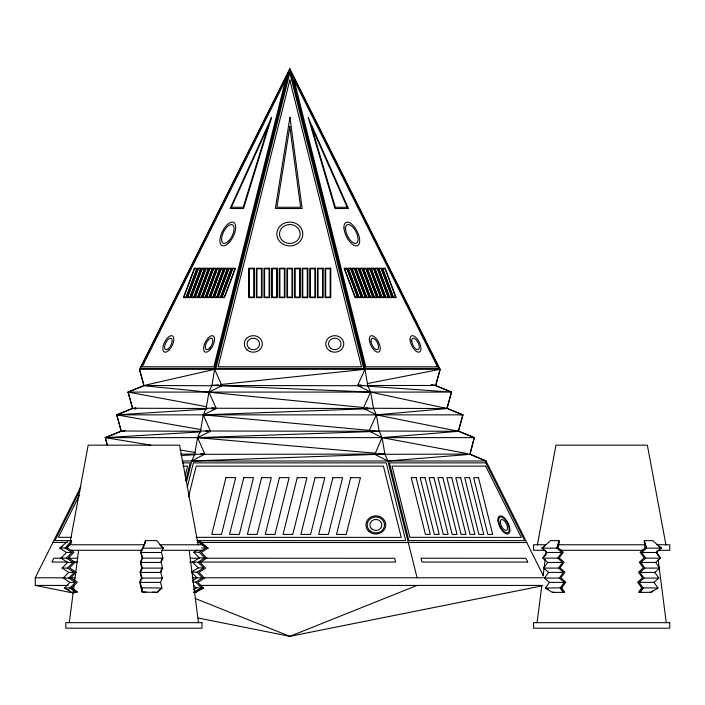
<?xml version="1.0" encoding="UTF-8"?>
<svg xmlns="http://www.w3.org/2000/svg" width="705" height="705" viewBox="0 0 705 705"><rect width="100%" height="100%" fill="white"/><g stroke="black" fill="none" stroke-linecap="round" stroke-linejoin="round"><path stroke-width="1.06" d="M145.362 542.277L145.415 540.612L156.783 540.612L163.225 548.155L161.436 552.482L162.917 558.131L161.128 562.449L162.608 568.098L160.819 572.416L162.3 578.065L160.511 582.392L161.991 588.04L157.356 592.376L142.207 592.121L139.669 582.154L141.458 577.836L139.978 572.187L141.767 567.86L140.286 562.22L142.075 557.893L140.595 552.244L144.869 543.22M641.656 587.803L638.853 592.121L640.334 592.376L643.154 588.04L639.109 582.392L653.967 582.392L658.012 588.04L641.656 587.803L637.611 582.154L642.493 577.836L638.457 572.187L643.339 567.86L639.294 562.22L644.176 557.893L640.131 552.244L645.013 547.926L644.379 540.612L652.698 540.612L661.369 548.155L656.399 552.482M69.302 622.735L73.214 592.191M73.496 590.006L74.06 585.643M74.756 580.189L78.537 550.728M537.06 622.735L541.819 585.643M543.079 575.826L545.176 559.462M545.74 555.099L546.155 551.821M548.208 589.398L545.388 588.04L552.367 592.376L563.066 592.376L561.744 587.803L564.546 592.121L563.066 592.376L560.237 588.04L564.282 582.392L549.433 582.392L545.388 588.04L561.744 587.803L565.78 582.154L560.898 577.836L564.943 572.187L560.061 567.86L564.106 562.22L559.224 557.893L563.26 552.244L558.378 547.926L559.012 540.612L550.693 540.612L542.022 548.155L546.904 552.482L561.762 552.482L557.717 558.131L542.868 558.131L546.904 552.482M186.446 482.149L191.734 460.991L194.65 454.364L197.576 437.629L200.493 431.002L203.269 414.857L206.186 408.239L208.953 392.086L211.879 385.468L214.646 369.323L289.817 68.658L440.14 369.323L435.716 385.758L451.526 392.086L447.102 408.53L376.364 414.857L363.331 408.239L370.671 392.086L367.825 385.758L364.978 369.323L289.817 68.658L139.484 369.323L143.908 385.758L363.709 407.552M70.403 540.638L88.187 445.163L179.599 445.163L198.184 544.93M537.36 544.93L555.954 445.163L647.357 445.163L665.952 544.93M185.177 475.708L187.574 466.128L183.168 466.128M185.679 480.986L190.209 462.877L182.533 462.877M187.248 487.358L193.373 462.877L386.261 462.877L405.701 540.656L197.012 540.585M188.491 496.946L196.193 466.128L383.432 466.128L401.251 537.404L195.964 537.325M220.63 384.542L364.978 369.323L357.638 385.468L370.671 392.086L373.518 408.53L376.364 414.857L379.211 431.301L382.057 437.629L374.857 454.364L387.9 460.991L470.024 454.364L474.298 437.629L458.338 431.002L455.077 431.019M378.841 431.037L458.488 431.301L474.298 437.629L469.874 454.073L485.974 460.991L543.396 575.835M367.428 385.503L435.575 385.468L440.14 369.323L139.484 369.323L144.058 385.468L128.099 392.086L132.522 408.53L135.792 408.821M442.555 408.248L446.961 408.239L451.526 392.086L435.575 385.468L431.293 384.489M458.338 431.002L462.912 414.857L446.961 408.239M561.762 552.482L556.879 548.155L559.012 540.612M142.384 547.926L142.93 548.155L145.415 540.612M544.665 546.393L542.022 548.155L556.879 548.155L559.153 542.277M142.745 592.376L140.216 582.392L142.005 578.065L140.524 572.416L142.313 568.098L140.833 562.449L142.621 558.131L141.141 552.482L144.957 543.255M160.934 561.347L162.009 558.757M160.273 572.187L162.053 567.86M467.732 453.667L382.057 437.629L369.023 431.002L376.364 414.857L455.289 430.658M74.078 593.196L35.25 585.423L35.25 577.792L80.89 486.512M79.991 490.416L54.911 540.576L71.302 540.585M79.33 495.386L58.356 537.316L71.461 537.333M546.824 552.482L542.779 558.131L547.75 562.449L562.599 562.449L558.563 568.098L543.705 568.098L548.587 572.416L563.445 572.416L559.4 578.065L544.551 578.065L548.587 572.416M543.617 568.098L547.75 562.449M62.454 546.393L59.819 548.155L67.31 547.926L71.637 542.277L71.443 540.612L68.394 540.612L59.819 548.155L66.49 552.482L71.928 552.482L66.411 558.131L60.974 558.131L66.49 552.482M71.928 552.482L65.257 548.155L71.443 540.612M194.589 589.327L195.884 587.803L203.375 588.04L197.849 582.392L204.52 578.065L198.995 572.416L205.666 568.098L200.149 562.449L206.821 558.131L201.295 552.482L207.966 548.155L199.392 540.612L199.198 542.277L205.913 547.926L207.966 548.155L199.198 542.277L197.171 542.277M62.119 568.098L67.636 562.449L73.073 562.449L67.557 568.098L62.119 568.098L68.79 572.416L74.228 572.416L68.702 578.065L63.265 578.065L68.79 572.416M67.31 547.926L73.981 552.244L68.456 557.893L75.127 562.22L69.601 567.86L76.272 572.187L70.756 577.836L77.427 582.154L71.901 587.803L75.787 592.376L69.848 588.04L75.373 582.392L69.936 582.392L64.419 588.04L71.866 592.376L77.806 592.121L71.901 587.803L64.419 588.04L69.152 590.076M643.154 588.04L638.853 592.121L640.986 592.121M65.257 548.155L71.637 542.277M641.638 552.482L656.487 552.482L660.532 558.131L645.674 558.131L641.638 552.482L646.52 548.155L661.369 548.155L658.726 546.393M640.792 562.449L655.65 562.449L659.686 568.098L644.837 568.098L640.792 562.449L645.674 558.131M639.955 572.416L654.804 572.416L658.849 578.065L643.991 578.065L639.955 572.416L644.837 568.098M655.65 562.449L660.532 558.131L656.981 553.284M639.109 582.392L643.991 578.065M654.804 572.416L659.686 568.098M653.967 582.392L658.849 578.065M653.376 590.411L651.032 592.376L640.334 592.376M193.355 589.653L195.884 587.803L193.813 585.688M193.813 552.244L199.251 552.244L204.767 557.893L199.33 557.893L193.813 552.244L197.144 550.085M199.251 552.244L205.913 547.926L201.568 547.926M192.659 562.22L198.096 562.22L203.622 567.86L198.184 567.86L192.659 562.22L199.33 557.893M198.096 562.22L204.767 557.893M191.513 572.187L196.951 572.187L202.467 577.836L197.039 577.836L191.513 572.187L198.184 567.86M196.951 572.187L203.622 567.86M192.862 580.532L197.039 577.836M192.535 582.154L195.805 582.154L202.467 577.836M658.012 588.04L651.032 592.376L649.543 592.121M193.893 592.121L203.375 588.04L195.919 592.376L193.893 592.121L201.322 587.803L195.805 582.154M146.191 384.974L214.646 369.323L221.916 385.758L208.953 392.086L216.224 408.53L203.269 414.857L210.531 431.301L197.576 437.629L204.838 454.073L191.734 460.991L376.858 454.373M123.322 431.478L121.137 431.301L116.713 414.857L132.672 408.239L128.099 392.086L143.908 385.758M107.204 444.952L105.327 437.629L121.286 431.002L116.713 414.857L132.522 408.53L135.757 407.834M107.266 444.82L105.327 437.629L121.137 431.301L125.402 430.447M417.096 585.423L289.817 636.342L198.131 618.003M542.224 585.855L289.817 636.342L195.118 598.457M361.788 385.758L357.638 385.468L360.854 384.833M367.279 383.582L440.14 369.323M552.367 592.376L553.848 592.121M542.022 548.155L543.529 547.926M556.879 548.155L558.378 547.926M71.866 592.376L73.893 592.121M221.916 385.758L211.879 385.468L218.435 384.771M206.556 406.723L128.099 392.086L130.293 391.936M201.595 453.535L204.838 454.073L194.65 454.364M200.828 429.601L116.713 414.857L206.389 409.156M211.852 408.812L216.224 408.53L211.923 407.728M181.15 455.562L195.373 454.672M150.764 445.137L105.327 437.629L200.669 431.892M206.151 431.566L210.531 431.301L206.221 430.543M417.096 577.792L387.9 460.991L384.904 454.073L374.857 454.364M365.886 407.772L373.518 408.53L203.269 414.857L379.211 431.301L197.576 437.629L376.135 453.297M431.169 385.485L435.575 385.468M132.522 408.53L135.783 408.521M121.137 431.301L124.415 431.293M180.709 454.135L194.968 454.099M200.458 454.082L204.838 454.073M384.516 454.32L466.587 454.082M204.124 454.328L375.042 454.082M377.228 454.082L384.904 454.073L382.057 437.629L458.488 431.301L462.912 414.857L447.102 408.53M128.099 392.086L451.526 392.086L367.261 386.137M116.713 414.857L462.912 414.857L460.726 414.716M105.327 437.629L474.298 437.629M181.925 460.991L485.974 460.991L470.024 454.364M200.978 542.471L408.283 542.55M69.495 544.762L144.551 544.762M159.392 544.762L201.991 544.762M545.864 544.762L533.562 544.762L533.562 550.297L545.679 550.297M558.792 544.762L644.493 544.762M656.425 544.762L669.75 544.762L669.75 550.297L658.303 550.297M142.93 548.155L163.225 548.155L160.784 545.952M205.79 548.155L207.966 548.155M71.205 550.297L141.714 550.297M161.489 550.297L201.991 550.297M560.695 550.297L642.643 550.297M141.141 552.482L161.436 552.482M142.621 558.131L162.917 558.131M190.517 558.219L199.295 558.219M205.878 558.219L394.615 558.289L395.549 562.044L199.497 562.044M67.345 562.044L51.923 562.044L53.844 558.21L62.569 558.219M73.954 562.044L77.259 562.044M189.583 562.044L193.99 562.044M140.833 562.449L161.128 562.449M142.313 568.098L162.608 568.098M140.524 572.416L160.819 572.416M35.25 577.792L64.878 577.792M70.359 577.792L74.748 577.792M192.157 577.792L196.545 577.792M203.128 577.792L543.282 577.792M142.005 578.065L162.3 578.065M140.216 582.392L160.511 582.392M35.25 585.423L68.165 585.423M199.841 585.423L542.18 585.423M141.15 587.803L161.991 588.04L161.445 587.803L157.356 592.376L152.641 592.121M146.376 592.121L142.207 592.121L141.696 588.04M562.405 592.121L564.546 592.121M193.963 592.376L195.919 592.376M211.879 385.468L367.825 385.758M206.186 408.239L363.613 408.512M365.807 408.521L373.518 408.53M200.493 431.002L379.211 431.301M408.265 542.462L526.758 542.55M52.91 542.462L67.169 542.471M68.024 558.228L77.85 558.228M357.638 385.468L363.075 385.485M145.16 385.468L212.302 385.732M363.331 408.239L367.684 408.248M373.121 408.274L444.925 408.521M134.867 408.239L207.429 408.503M211.826 408.512L216.224 408.53M369.023 431.002L372.293 431.019M123.463 431.011L200.74 431.266M206.177 431.284L210.531 431.301M221.106 385.846L370.671 392.086L444.952 408.072M378.329 453.491L384.904 454.073M659.871 547.926L661.369 548.155M645.013 547.926L646.52 548.155L644.379 540.612M179.96 449.957L195.109 452.46M162.67 547.926L163.225 548.155M66.411 558.131L73.073 562.449M60.974 558.131L67.636 562.449M67.557 568.098L74.228 572.416M68.702 578.065L75.373 582.392M63.265 578.065L69.936 582.392M557.717 558.131L562.599 562.449M558.563 568.098L563.445 572.416M559.4 578.065L564.282 582.392M544.551 578.065L549.433 582.392M644.247 542.277L646.52 548.155M657.016 550.728L657.571 555.099M658.135 559.462L666.251 622.735M189.248 550.728L198.484 622.735M289.931 117.303L275.355 208.521L302.137 208.521L289.931 117.303M289.817 126.653L276.924 207.27L300.603 207.27L289.817 126.653M285.551 80.026L213.862 366.776L142.181 366.776L285.551 80.026M288.292 72.73L214.364 368.407L140.445 368.407L288.292 72.73M289.817 72.73L215.897 368.407L363.736 368.407L289.817 72.73M289.817 80.026L218.127 366.776L361.498 366.776L289.817 80.026M225.97 477.62L211.773 534.381L221.493 534.39L235.681 477.62L225.97 477.62M243.789 477.629L229.592 534.39L239.312 534.399L253.5 477.629L243.789 477.629M261.608 477.629L247.411 534.399L257.131 534.399L271.319 477.629L261.608 477.629M279.427 477.637L265.239 534.408L274.95 534.408L289.138 477.637L279.427 477.637M297.246 477.646L283.058 534.408L292.769 534.416L306.957 477.646L297.246 477.646M315.064 477.655L300.876 534.416L310.588 534.425L324.776 477.655L315.064 477.655M332.883 477.655L318.695 534.425L328.407 534.425L342.595 477.655L332.883 477.655M350.702 477.664L336.514 534.434L346.226 534.434L360.422 477.664L350.702 477.664M268.067 126.653L243.225 207.27L231.39 207.27L268.067 126.653M271.628 117.303L243.525 208.521L230.138 208.521L271.628 117.303M194.43 268.235L183.415 297.616L186.252 297.616L197.268 268.235L194.43 268.235M194.518 268.781L183.917 297.069L186.155 297.069L196.766 268.781L194.518 268.781M198.246 268.235L187.23 297.616L190.068 297.616L201.084 268.235L198.246 268.235M198.343 268.781L187.733 297.069L189.98 297.069L200.581 268.781L198.343 268.781M202.062 268.235L191.046 297.616L193.884 297.616L204.908 268.235L202.062 268.235M202.159 268.781L191.549 297.069L193.796 297.069L204.397 268.781L202.159 268.781M205.886 268.235L194.871 297.616L197.708 297.616L208.724 268.235L205.886 268.235M205.975 268.781L195.373 297.069L197.612 297.069L208.222 268.781L205.975 268.781M209.702 268.235L198.687 297.616L201.524 297.616L212.54 268.235L209.702 268.235M209.79 268.781L199.189 297.069L201.427 297.069L212.038 268.781L209.79 268.781M213.518 268.235L202.502 297.616L205.34 297.616L216.356 268.235L213.518 268.235M213.615 268.781L203.005 297.069L205.252 297.069L215.853 268.781L213.615 268.781M217.343 268.235L206.318 297.616L209.165 297.616L220.18 268.235L217.343 268.235M217.431 268.781L206.829 297.069L209.068 297.069L219.669 268.781L217.431 268.781M221.159 268.235L210.143 297.616L212.981 297.616L223.996 268.235L221.159 268.235M221.247 268.781L210.645 297.069L212.884 297.069L223.494 268.781L221.247 268.781M224.974 268.235L213.959 297.616L216.796 297.616L227.812 268.235L224.974 268.235M225.071 268.781L214.461 297.069L216.708 297.069L227.31 268.781L225.071 268.781M228.79 268.235L217.774 297.616L220.621 297.616L231.637 268.235L228.79 268.235M228.887 268.781L218.286 297.069L220.524 297.069L231.125 268.781L228.887 268.781M232.615 268.235L221.599 297.616L224.437 297.616L235.452 268.235L232.615 268.235M232.703 268.781L222.101 297.069L224.34 297.069L234.95 268.781L232.703 268.781M347.186 207.27L335.351 207.27L311.557 126.653L347.186 207.27M348.42 208.521L335.025 208.521L308.12 117.303L348.42 208.521M254.399 268.235L248.724 268.235L248.724 297.616L254.399 297.616L254.399 268.235M262.04 268.235L256.364 268.235L256.364 297.616L262.04 297.616L262.04 268.235M269.68 268.235L263.996 268.235L263.996 297.616L269.68 297.616L269.68 268.235M277.312 268.235L271.637 268.235L271.637 297.616L277.312 297.616L277.312 268.235M284.952 268.235L279.268 268.235L279.268 297.616L284.952 297.616L284.952 268.235M292.584 268.235L286.909 268.235L286.909 297.616L292.584 297.616L292.584 268.235M300.224 268.235L294.549 268.235L294.549 297.616L300.224 297.616L300.224 268.235M307.865 268.235L302.181 268.235L302.181 297.616L307.865 297.616L307.865 268.235M315.496 268.235L309.821 268.235L309.821 297.616L315.496 297.616L315.496 268.235M323.137 268.235L317.453 268.235L317.453 297.616L323.137 297.616L323.137 268.235M330.768 268.235L325.093 268.235L325.093 297.616L330.768 297.616L330.768 268.235M346.948 268.235L344.111 268.235L355.126 297.616L357.964 297.616L346.948 268.235M350.764 268.235L347.926 268.235L358.942 297.616L361.78 297.616L350.764 268.235M354.589 268.235L351.751 268.235L362.767 297.616L365.604 297.616L354.589 268.235M358.404 268.235L355.567 268.235L366.582 297.616L369.42 297.616L358.404 268.235M362.22 268.235L359.383 268.235L370.398 297.616L373.236 297.616L362.22 268.235M366.045 268.235L363.198 268.235L374.214 297.616L377.06 297.616L366.045 268.235M369.861 268.235L367.023 268.235L378.039 297.616L380.876 297.616L369.861 268.235M373.676 268.235L370.839 268.235L381.854 297.616L384.692 297.616L373.676 268.235M377.492 268.235L374.655 268.235L385.67 297.616L388.517 297.616L377.492 268.235M381.317 268.235L378.479 268.235L389.495 297.616L392.332 297.616L381.317 268.235M385.133 268.235L382.295 268.235L393.311 297.616L396.148 297.616L385.133 268.235M253.8 268.781L249.323 268.781L249.323 297.069L253.8 297.069L253.8 268.781M261.44 268.781L256.955 268.781L256.955 297.069L261.44 297.069L261.44 268.781M269.081 268.781L264.595 268.781L264.595 297.069L269.081 297.069L269.081 268.781M276.712 268.781L272.236 268.781L272.236 297.069L276.712 297.069L276.712 268.781M284.353 268.781L279.867 268.781L279.867 297.069L284.353 297.069L284.353 268.781M291.993 268.781L287.508 268.781L287.508 297.069L291.993 297.069L291.993 268.781M299.625 268.781L295.139 268.781L295.139 297.069L299.625 297.069L299.625 268.781M307.265 268.781L302.78 268.781L302.78 297.069L307.265 297.069L307.265 268.781M314.897 268.781L310.42 268.781L310.42 297.069L314.897 297.069L314.897 268.781M322.537 268.781L318.052 268.781L318.052 297.069L322.537 297.069L322.537 268.781M330.178 268.781L325.692 268.781L325.692 297.069L330.178 297.069L330.178 268.781M346.86 268.781L344.613 268.781L355.223 297.069L357.461 297.069L346.86 268.781M350.676 268.781L348.429 268.781L359.039 297.069L361.277 297.069L350.676 268.781M354.492 268.781L352.253 268.781L362.855 297.069L365.102 297.069L354.492 268.781M358.307 268.781L356.069 268.781L366.671 297.069L368.918 297.069L358.307 268.781M362.132 268.781L359.885 268.781L370.495 297.069L372.733 297.069L362.132 268.781M365.948 268.781L363.709 268.781L374.311 297.069L376.549 297.069L365.948 268.781M369.764 268.781L367.525 268.781L378.127 297.069L380.374 297.069L369.764 268.781M373.588 268.781L371.341 268.781L381.951 297.069L384.19 297.069L373.588 268.781M377.404 268.781L375.166 268.781L385.767 297.069L388.006 297.069L377.404 268.781M381.22 268.781L378.982 268.781L389.583 297.069L391.83 297.069L381.22 268.781M385.045 268.781L382.797 268.781L393.408 297.069L395.646 297.069L385.045 268.781M437.452 366.776L365.763 366.776L294.073 80.026L437.452 366.776M439.18 368.407L365.26 368.407L291.341 72.73L439.18 368.407M485.868 462.877L389.424 462.877L408.847 540.576L524.758 540.656L485.868 462.877M485.674 466.128L392.059 466.128L409.852 537.316L521.312 537.404L485.674 466.128M416.109 477.62L411.253 477.62L425.441 534.381L430.297 534.39L416.109 477.62M425.018 477.629L420.162 477.629L434.351 534.39L439.215 534.399L425.018 477.629M433.927 477.629L429.072 477.629L443.269 534.399L448.124 534.399L433.927 477.629M442.846 477.637L437.99 477.637L452.178 534.408L457.034 534.408L442.846 477.637M451.755 477.646L446.899 477.646L461.088 534.408L465.952 534.416L451.755 477.646M460.665 477.655L455.809 477.655L470.006 534.416L474.862 534.425L460.665 477.655M469.583 477.655L464.727 477.655L478.915 534.425L483.771 534.425L469.583 477.655M478.492 477.664L473.637 477.664L487.825 534.434L492.68 534.434L478.492 477.664M527.701 562.044L421.96 562.044L421.008 558.21L525.824 558.289L527.701 562.044M201.991 622.665L65.794 622.665L65.794 628.19L201.991 628.19L201.991 622.665M669.75 622.665L533.562 622.665L533.562 628.19L669.75 628.19L669.75 622.665M370.997 341.229A6.283 2.882 63.4 0 0 377.069 349.698A6.283 2.882 63.4 0 0 376.303 340.868A6.283 2.882 63.4 0 0 370.997 341.229M169.332 349.777A9.015 4.133 -63.4 0 0 172.505 335.941A9.015 4.133 -63.4 0 0 163.181 346.076A9.015 4.133 -63.4 0 0 169.332 349.777M168.178 348.816A6.283 2.882 -63.4 0 0 171.72 338.832A6.283 2.882 -63.4 0 0 165.12 344.137A6.283 2.882 -63.4 0 0 168.178 348.816M229.248 242.414A12.981 5.957 -63.4 0 0 233.813 222.48A12.981 5.957 -63.4 0 0 220.392 237.074A12.981 5.957 -63.4 0 0 229.248 242.414M209.896 347.856A6.283 2.882 -63.4 0 0 211.879 338.312A6.283 2.882 -63.4 0 0 205.428 345.626A6.283 2.882 -63.4 0 0 209.896 347.856M210.064 349.777A9.015 4.133 -63.4 0 0 213.227 335.941A9.015 4.133 -63.4 0 0 203.912 346.076A9.015 4.133 -63.4 0 0 210.064 349.777M228.949 240.687A10.319 4.732 -63.4 0 0 232.579 224.842A10.319 4.732 -63.4 0 0 221.916 236.439A10.319 4.732 -63.4 0 0 228.949 240.687M410.072 339.792A9.015 4.133 63.4 0 0 418.62 352.2A9.015 4.133 63.4 0 0 417.871 339.792A9.015 4.133 63.4 0 0 410.072 339.792M500.321 522.317A5.992 2.749 63.4 0 0 506.067 530.433A5.992 2.749 63.4 0 0 505.414 522.079A5.992 2.749 63.4 0 0 500.321 522.317M498.708 521.145A8.654 3.974 63.4 0 0 507.018 532.883A8.654 3.974 63.4 0 0 506.075 520.801A8.654 3.974 63.4 0 0 498.708 521.145M411.729 341.229A6.283 2.882 63.4 0 0 417.801 349.698A6.283 2.882 63.4 0 0 417.034 340.868A6.283 2.882 63.4 0 0 411.729 341.229M369.341 339.792A9.015 4.133 63.4 0 0 377.889 352.2A9.015 4.133 63.4 0 0 377.14 339.792A9.015 4.133 63.4 0 0 369.341 339.792M343.961 228.032A12.981 5.957 63.4 0 0 356.281 245.904A12.981 5.957 63.4 0 0 355.197 228.032A12.981 5.957 63.4 0 0 343.961 228.032M345.573 229.257A10.319 4.732 63.4 0 0 355.364 243.454A10.319 4.732 63.4 0 0 354.5 229.257A10.319 4.732 63.4 0 0 345.573 229.257M330.275 351.09A9.015 8.266 0 0 0 343.793 343.934A9.015 8.266 0 0 0 330.275 336.77A9.015 8.266 0 0 0 330.275 351.09M330.495 348.155A6.283 5.772 0 0 0 340.903 345.221A6.283 5.772 0 0 0 332.927 338.418A6.283 5.772 0 0 0 330.495 348.155M369.878 530.698A8.654 7.94 0 0 0 384.26 526.802A8.654 7.94 0 0 0 373.394 517.329A8.654 7.94 0 0 0 369.878 530.698M371.72 528.926A5.992 5.499 0 0 0 381.669 526.23A5.992 5.499 0 0 0 374.152 519.673A5.992 5.499 0 0 0 371.72 528.926M283.322 244.309A12.981 11.914 0 0 0 302.798 233.989A12.981 11.914 0 0 0 283.322 223.67A12.981 11.914 0 0 0 283.322 244.309M282.52 240.687A10.319 9.465 0 0 0 299.775 236.439A10.319 9.465 0 0 0 287.146 224.842A10.319 9.465 0 0 0 282.52 240.687M369.015 531.535A9.914 9.095 0 0 0 385.476 527.076A9.914 9.095 0 0 0 373.042 516.219A9.914 9.095 0 0 0 369.015 531.535M249.032 348.155A6.283 5.772 0 0 0 259.44 345.221A6.283 5.772 0 0 0 251.474 338.418A6.283 5.772 0 0 0 249.032 348.155M246.944 349.777A9.015 8.266 0 0 0 262.022 346.076A9.015 8.266 0 0 0 250.98 335.941A9.015 8.266 0 0 0 246.944 349.777M497.95 520.598A9.914 4.547 63.4 0 0 507.468 534.038A9.914 4.547 63.4 0 0 506.384 520.202A9.914 4.547 63.4 0 0 497.95 520.598"/></g></svg>
